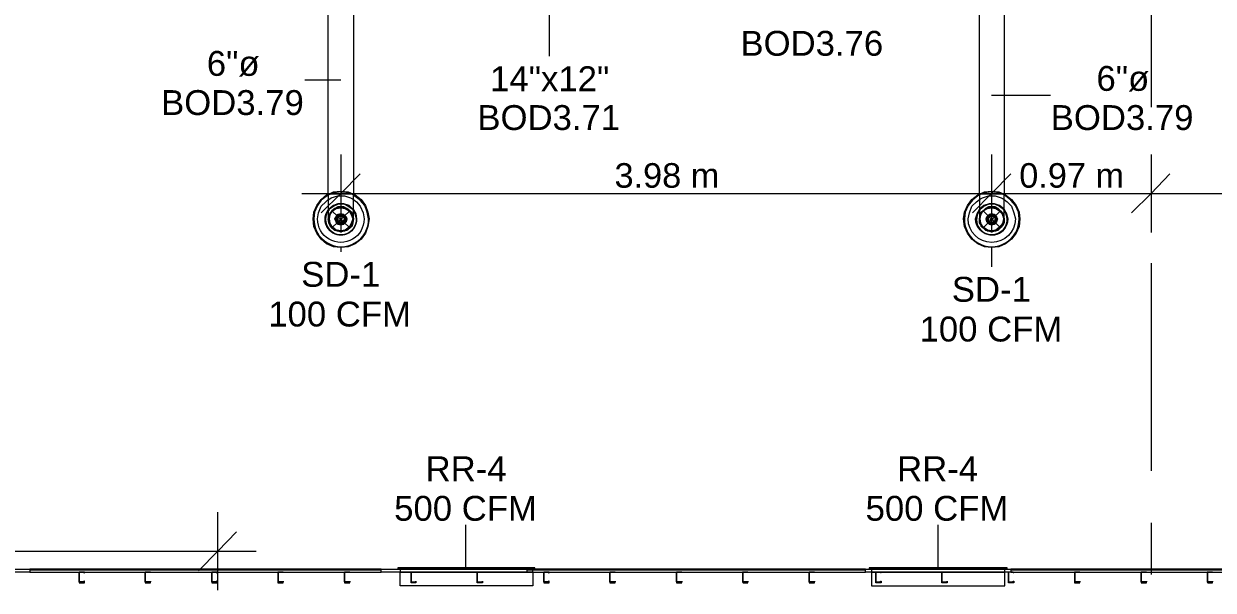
# Model space of a CAD drawing. Header units: metres. Extents: x -2 to 237, y -8 to 52.
# Drawn here: x 18.15 to 25.42, y 34.28 to 37.74 of the extents above; entities that cross this region are included whole.
import ezdxf

# ---------------------------------------------------------------- set-up
doc = ezdxf.new("R2010")
doc.units = ezdxf.units.M
doc.layers.add('HVAC - Ductos', color=5, linetype='Continuous', lineweight=0)
doc.layers.add('PDF2_Text', color=7, linetype='Continuous', lineweight=0)
doc.layers.add('PDF2_Geometry', color=7, linetype='Continuous', lineweight=0, true_color=0xaaaaaa)
doc.styles.add('PDF Helvetica', font='')
doc.styles.get('PDF Helvetica').set_extended_font_data('Helvetica')

msp = doc.modelspace()

# ---------------------------------------------------------------- linework, layer by layer
at = {"layer": 'HVAC - Ductos', "lineweight": 0}
for points in [[(21.3588, 38.083), (21.3588, 37.547)], [(24.1398, 38.0372), (24.1398, 36.7039), (24.149, 36.6993), (24.1857, 36.6719), (24.2132, 36.6352), (24.2315, 36.5939), (24.236, 36.5527), (24.2315, 36.5069), (24.2132, 36.4656), (24.1857, 36.429), (24.149, 36.4015), (24.1078, 36.3832), (24.0619, 36.3786), (24.0207, 36.3832), (23.9795, 36.4015), (23.9428, 36.429), (23.9153, 36.4656), (23.8971, 36.5069), (23.8925, 36.5527), (23.8971, 36.5939), (23.9153, 36.6352), (23.9428, 36.6719), (23.9795, 36.6993), (23.9887, 36.7039), (23.9887, 38.0372)], [(20.1629, 38.0143), (20.1629, 36.7039), (20.1721, 36.6993), (20.2088, 36.6719), (20.2362, 36.6352), (20.25, 36.5939), (20.2592, 36.5527), (20.25, 36.5069), (20.2362, 36.4656), (20.2088, 36.429), (20.1721, 36.4015), (20.1309, 36.3832), (20.0851, 36.3786), (20.0393, 36.3832), (19.998, 36.4015), (19.9659, 36.429), (19.9384, 36.4656), (19.9201, 36.5069), (19.9155, 36.5527), (19.9201, 36.5939), (19.9384, 36.6352), (19.9659, 36.6719), (19.998, 36.6993), (20.0071, 36.7039), (20.0071, 38.0143)], [(20.0851, 37.4004), (19.8651, 37.4004)], [(24.0619, 37.3087), (24.4239, 37.3087)], [(20.0851, 36.9468), (20.0851, 36.7085), (20.0851, 36.4702)], [(24.0619, 36.9468), (24.0619, 36.7085), (24.0619, 36.4702)], [(25.0379, 36.9468), (25.0379, 36.7085), (25.0379, 36.4702)], [(20.2042, 36.8276), (20.0851, 36.7085), (19.9659, 36.5893)], [(24.1811, 36.8276), (24.0619, 36.7085), (23.9474, 36.5893)], [(25.1524, 36.8276), (25.0379, 36.7085), (24.9187, 36.5893)], [(20.0117, 36.7039), (20.0393, 36.7177), (20.0851, 36.7222), (20.1309, 36.7177), (20.1629, 36.7039)], [(23.9887, 36.7039), (24.0207, 36.7177), (24.0619, 36.7222), (24.1078, 36.7177), (24.1398, 36.7039)], [(19.8468, 36.7085), (24.0619, 36.7085), (25.0379, 36.7085), (27.5716, 36.7085)], [(20.1629, 36.7039), (20.1584, 36.7039), (20.1538, 36.7039), (20.14, 36.7039), (20.1217, 36.7039), (20.1033, 36.7039), (20.0851, 36.7039), (20.0667, 36.7039), (20.0484, 36.7039), (20.0301, 36.7039), (20.0209, 36.7039), (20.0117, 36.7039), (20.0071, 36.7039), (20.0071, 36.6581), (20.0071, 36.6214), (20.0071, 36.5893), (20.0071, 36.5619), (20.0071, 36.5527), (20.0117, 36.5573), (20.0071, 36.5527), (20.0117, 36.5298), (20.0209, 36.5115), (20.0301, 36.4977), (20.0484, 36.484), (20.0667, 36.4794), (20.0851, 36.4748), (20.1033, 36.4794), (20.1217, 36.484), (20.14, 36.4977), (20.1538, 36.5115), (20.1584, 36.5298), (20.1629, 36.5527), (20.1629, 36.5573), (20.1629, 36.5527), (20.1584, 36.5298), (20.1538, 36.5115), (20.14, 36.4977), (20.1217, 36.484), (20.1033, 36.4794), (20.0851, 36.4748), (20.0667, 36.4794), (20.0484, 36.484), (20.0301, 36.4977), (20.0209, 36.5115), (20.0117, 36.5298), (20.0071, 36.5527)], [(20.1629, 36.5527), (20.1629, 36.5573), (20.1629, 36.5757), (20.1629, 36.6031), (20.1629, 36.6443), (20.1629, 36.6856), (20.1629, 36.7039), (20.1584, 36.7039), (20.1538, 36.7039), (20.14, 36.7039), (20.1217, 36.7039), (20.1033, 36.7039), (20.0851, 36.7039), (20.0667, 36.7039), (20.0484, 36.7039), (20.0301, 36.7039), (20.0209, 36.7039), (20.0117, 36.7039), (20.0071, 36.7039)], [(20.1629, 36.6993), (20.1309, 36.7131), (20.0851, 36.7177), (20.0438, 36.7131), (20.0117, 36.6993)], [(20.0117, 36.6719), (20.0255, 36.681), (20.0667, 36.6947), (20.1079, 36.6947), (20.1446, 36.681), (20.1629, 36.6719)], [(24.1398, 36.6993), (24.1078, 36.7131), (24.0619, 36.7177), (24.0207, 36.7131), (23.9887, 36.6993)], [(24.1398, 36.7039), (24.1307, 36.7039), (24.1169, 36.7039), (24.1032, 36.7039), (24.0849, 36.7039), (24.0619, 36.7039), (24.0436, 36.7039), (24.0253, 36.7039), (24.0115, 36.7039), (23.9978, 36.7039), (23.9887, 36.7039), (23.9887, 36.6581), (23.9887, 36.6214), (23.9887, 36.5893), (23.9887, 36.5619), (23.9887, 36.5527), (23.9887, 36.5573), (23.9887, 36.5527), (23.9887, 36.5298), (23.9978, 36.516), (23.9887, 36.5298), (23.9887, 36.5527)], [(24.1398, 36.5527), (24.1398, 36.5573), (24.1398, 36.5757), (24.1398, 36.6031), (24.1398, 36.6443), (24.1398, 36.6856), (24.1398, 36.7039), (24.1307, 36.7039), (24.1169, 36.7039), (24.1032, 36.7039), (24.0849, 36.7039), (24.0619, 36.7039), (24.0436, 36.7039), (24.0253, 36.7039), (24.0115, 36.7039), (23.9978, 36.7039), (23.9887, 36.7039)], [(23.9887, 36.6719), (24.007, 36.681), (24.0436, 36.6947), (24.0849, 36.6947), (24.1215, 36.681), (24.1398, 36.6719)], [(20.1629, 36.5573), (20.1584, 36.5711), (20.1584, 36.5527), (20.1584, 36.5298), (20.1492, 36.516), (20.1355, 36.4977), (20.1217, 36.4886), (20.1033, 36.4794), (20.0851, 36.4794), (20.0667, 36.4794), (20.0484, 36.4886), (20.0347, 36.4977), (20.0209, 36.516), (20.0163, 36.5298), (20.0117, 36.5527), (20.0163, 36.5711), (20.0209, 36.5893), (20.0347, 36.6031), (20.0484, 36.6169), (20.0667, 36.6214), (20.0851, 36.626), (20.1033, 36.6214), (20.1217, 36.6169), (20.1355, 36.6031), (20.1492, 36.5893), (20.1584, 36.5711), (20.1538, 36.5893), (20.14, 36.6031), (20.1217, 36.6169), (20.1033, 36.626), (20.0851, 36.626), (20.0667, 36.626), (20.0484, 36.6169), (20.0301, 36.6031), (20.0209, 36.5893), (20.0117, 36.5711), (20.0117, 36.5573)], [(20.0163, 36.5252), (20.0117, 36.5527), (20.0163, 36.5757), (20.0163, 36.5802), (20.0163, 36.5848)], [(20.0209, 36.5802), (20.0347, 36.6031), (20.053, 36.6169)], [(20.053, 36.6214), (20.0575, 36.6214)], [(20.0575, 36.6214), (20.0575, 36.6214)], [(20.0621, 36.6214), (20.0851, 36.626), (20.1125, 36.6214), (20.1171, 36.6214)], [(20.1125, 36.6214), (20.1125, 36.6214)], [(20.1171, 36.6169), (20.1355, 36.6031), (20.1538, 36.5802)], [(20.1538, 36.5848), (20.1538, 36.5802), (20.1584, 36.5757)], [(20.1538, 36.5757), (20.1584, 36.5527), (20.1538, 36.5252)], [(24.0345, 36.6214), (24.0391, 36.6214), (24.0619, 36.626), (24.0436, 36.626), (24.0253, 36.6169), (24.0115, 36.6031), (23.9978, 36.5893), (23.9887, 36.5711), (23.9887, 36.5573)], [(23.9933, 36.5252), (23.9887, 36.5527), (23.9933, 36.5757), (23.9933, 36.5802), (23.9978, 36.5848)], [(23.9978, 36.5802), (24.0115, 36.6031), (24.0345, 36.6169)], [(24.0345, 36.6214), (24.0345, 36.6214)], [(24.1398, 36.5573), (24.1398, 36.5711), (24.1307, 36.5893), (24.1169, 36.6031), (24.1032, 36.6169), (24.0849, 36.626), (24.0619, 36.626), (24.0895, 36.6214), (24.094, 36.6214)], [(24.094, 36.6214), (24.094, 36.6214)], [(24.094, 36.6169), (24.1169, 36.6031), (24.1307, 36.5802)], [(24.1307, 36.5848), (24.1353, 36.5802), (24.1353, 36.5757)], [(24.1307, 36.5757), (24.1398, 36.5527), (24.1307, 36.5252)], [(20.0071, 36.5527), (20.0071, 36.5527)], [(20.0163, 36.5206), (20.0163, 36.5252)], [(20.053, 36.484), (20.0347, 36.4977), (20.0209, 36.5206)], [(20.1538, 36.5206), (20.1355, 36.4977), (20.1171, 36.484)], [(20.1584, 36.5252), (20.1538, 36.5206)], [(23.9887, 36.5527), (23.9887, 36.5527)], [(23.9978, 36.5206), (23.9933, 36.5206), (23.9933, 36.5252)], [(24.0345, 36.484), (24.0115, 36.4977), (23.9978, 36.5206)], [(23.9978, 36.516), (23.9978, 36.5115)], [(24.1307, 36.5206), (24.1169, 36.4977), (24.094, 36.484)], [(24.1353, 36.5252), (24.1353, 36.5206), (24.1307, 36.5206)], [(20.0575, 36.4794), (20.053, 36.484)], [(20.1125, 36.484), (20.0851, 36.4794), (20.0621, 36.484)], [(20.1171, 36.484), (20.1125, 36.4794)], [(24.0391, 36.4794), (24.0345, 36.4794), (24.0345, 36.484)], [(24.0895, 36.484), (24.0619, 36.4794), (24.0391, 36.484)], [(24.094, 36.484), (24.094, 36.4794), (24.0895, 36.4794)], [(20.0851, 36.3786), (20.0851, 36.3511)], [(24.0619, 36.3786), (24.0619, 36.2595)], [(19.3337, 34.2848), (19.3337, 34.523), (19.3337, 34.7613)], [(19.4482, 34.6422), (19.3337, 34.523), (19.2146, 34.4039)], [(20.8502, 34.4222), (20.8502, 34.6834)], [(23.7366, 34.4222), (23.7366, 34.6834)], [(15.5995, 34.523), (19.5673, 34.523)], [(20.4333, 34.4177), (21.2717, 34.4177)], [(21.2488, 34.4222), (20.4562, 34.4222)], [(21.2534, 34.3947), (21.2534, 34.3947)], [(23.3151, 34.4177), (24.1582, 34.4177), (24.1582, 34.4222), (23.3151, 34.4222), (23.3151, 34.4177), (23.3289, 34.4177), (23.3289, 34.3947), (24.1444, 34.3947), (23.3289, 34.3947), (23.3289, 34.3123), (24.1444, 34.3123), (24.1444, 34.3947), (24.1444, 34.4177), (24.1536, 34.4177)], [(24.1307, 34.4222), (23.3381, 34.4222)], [(24.1398, 34.3947), (24.1398, 34.3947)]]:
    msp.add_lwpolyline(points, dxfattribs=at)
for points in [[(20.0117, 36.6993), (20.0026, 36.6947), (19.9659, 36.6673), (19.943, 36.6352), (19.9247, 36.5939), (19.9201, 36.5527, 1.013818), (20.2546, 36.5527), (20.2454, 36.5939), (20.2317, 36.6352), (20.2042, 36.6673), (20.1675, 36.6947), (20.1629, 36.6993)], [(20.1629, 36.6719), (20.1813, 36.6581), (20.2042, 36.6306), (20.2225, 36.5893), (20.2271, 36.5527, -1.00811), (19.943, 36.5527), (19.9476, 36.5893), (19.9659, 36.6306), (19.9934, 36.6581), (20.0071, 36.6719)], [(23.9887, 36.6993), (23.9795, 36.6947), (23.9474, 36.6673), (23.9199, 36.6352), (23.9016, 36.5939), (23.8971, 36.5527, 1.014015), (24.2315, 36.5527), (24.2269, 36.5939), (24.2086, 36.6352), (24.1811, 36.6673), (24.149, 36.6947), (24.1398, 36.6993)], [(24.1398, 36.6719), (24.1582, 36.6581), (24.1857, 36.6306), (24.1994, 36.5893), (24.2086, 36.5527, -0.994124), (23.9199, 36.5527), (23.9291, 36.5893), (23.9428, 36.6306), (23.9703, 36.6581), (23.9887, 36.6719)]]:
    msp.add_lwpolyline(points, format="xyb", dxfattribs=at)
for points in [[(20.0071, 36.6077), (19.9934, 36.5848), (19.9888, 36.5527, 1.017925), (20.1813, 36.5527), (20.1721, 36.5848), (20.1629, 36.6031, -1.403665), (19.9934, 36.5527), (19.998, 36.5848), (20.0071, 36.6031, 1.36494), (20.1813, 36.5527, -1.389555)], [(23.9657, 36.5527), (23.9749, 36.5848), (23.9887, 36.6077, 1.389555), (24.1628, 36.5527, -0.98969)], [(24.1582, 36.5527), (24.1536, 36.5848), (24.1398, 36.6031, -1.403676), (23.9703, 36.5527), (23.9749, 36.5848), (23.9887, 36.6031, 1.403676)]]:
    msp.add_lwpolyline(points, format="xyb", close=True, dxfattribs=at)
for points in [[(20.0117, 36.6031), (20.0117, 36.6123), (20.0393, 36.6306), (20.0713, 36.6443), (20.1033, 36.6443), (20.1309, 36.6306), (20.1584, 36.6123), (20.1355, 36.6352), (20.1033, 36.6443), (20.0667, 36.6443), (20.0393, 36.6352), (20.0117, 36.6123), (20.0117, 36.6077), (20.0117, 36.6123)], [(20.1584, 36.6123), (20.1309, 36.6306), (20.1033, 36.6443), (20.0713, 36.6443), (20.0393, 36.6306), (20.0117, 36.6123), (20.0393, 36.6352), (20.0667, 36.6443), (20.1033, 36.6443), (20.1355, 36.6352), (20.1584, 36.6123), (20.1629, 36.6077), (20.1584, 36.6123), (20.1629, 36.6031)], [(20.0209, 36.5802), (20.0347, 36.6031), (20.0575, 36.6169), (20.0851, 36.6214), (20.1125, 36.6169), (20.1355, 36.6031), (20.1492, 36.5802), (20.1584, 36.5527), (20.1492, 36.5252), (20.1355, 36.5023), (20.1125, 36.484), (20.0851, 36.4794), (20.0575, 36.484), (20.0347, 36.5023), (20.0209, 36.5252), (20.0163, 36.5527)], [(20.1033, 36.5206), (20.1171, 36.5344), (20.1217, 36.5527), (20.1171, 36.5344), (20.1033, 36.5206), (20.0851, 36.516), (20.0667, 36.5206), (20.0575, 36.5344), (20.0484, 36.5527), (20.0575, 36.5665), (20.0667, 36.5802), (20.0851, 36.5848), (20.1033, 36.5802), (20.1171, 36.5665), (20.1217, 36.5527), (20.1171, 36.5665), (20.1033, 36.5802), (20.0851, 36.5848), (20.0667, 36.5802), (20.0575, 36.5665), (20.053, 36.5527), (20.0575, 36.5344), (20.0667, 36.5206), (20.0851, 36.516)], [(20.0667, 36.5665), (20.0621, 36.5527), (20.0667, 36.5665), (20.0759, 36.5757), (20.0942, 36.5757), (20.1079, 36.5665), (20.1125, 36.5527), (20.1079, 36.5665), (20.0942, 36.5757), (20.0759, 36.5757)], [(20.1813, 36.5527), (20.1767, 36.5848), (20.1629, 36.6077), (20.1767, 36.5848)], [(23.9887, 36.6123), (24.0161, 36.6352), (24.0482, 36.6443), (24.0803, 36.6443), (24.1123, 36.6352), (24.1398, 36.6123), (24.1398, 36.6077), (24.1398, 36.6123), (24.1123, 36.6352), (24.0803, 36.6443), (24.0482, 36.6443), (24.0161, 36.6352), (23.9887, 36.6123), (23.9887, 36.6077)], [(24.1353, 36.6123), (24.1123, 36.6306), (24.0803, 36.6443), (24.0482, 36.6443), (24.0161, 36.6306), (23.9933, 36.6123), (23.9887, 36.6031), (23.9933, 36.6123), (24.0161, 36.6306), (24.0482, 36.6443), (24.0803, 36.6443), (24.1123, 36.6306), (24.1353, 36.6123), (24.1398, 36.6031)], [(24.1353, 36.5298), (24.1261, 36.516), (24.1169, 36.4977), (24.1032, 36.4886), (24.0849, 36.4794), (24.0619, 36.4794), (24.0436, 36.4794), (24.0253, 36.4886), (24.0115, 36.4977), (24.0024, 36.516), (23.9933, 36.5298), (23.9887, 36.5527), (23.9933, 36.5711), (24.0024, 36.5893), (24.0115, 36.6031), (24.0253, 36.6169), (24.0436, 36.6214), (24.0619, 36.626), (24.0849, 36.6214), (24.1032, 36.6169), (24.1169, 36.6031), (24.1261, 36.5893), (24.1353, 36.5711), (24.1398, 36.5527)], [(23.9978, 36.5802), (24.0115, 36.6031), (24.0391, 36.6169), (24.0619, 36.6214), (24.0895, 36.6169), (24.1123, 36.6031), (24.1307, 36.5802), (24.1353, 36.5527), (24.1307, 36.5252), (24.1123, 36.5023), (24.0895, 36.484), (24.0619, 36.4794), (24.0391, 36.484), (24.0115, 36.5023), (23.9978, 36.5252), (23.9933, 36.5527)], [(24.0345, 36.5665), (24.0299, 36.5527), (24.0345, 36.5665), (24.0482, 36.5802), (24.0619, 36.5848), (24.0803, 36.5802), (24.094, 36.5665), (24.0986, 36.5527), (24.094, 36.5665), (24.0803, 36.5802), (24.0619, 36.5848), (24.0482, 36.5802)], [(24.0436, 36.5665), (24.0391, 36.5527), (24.0436, 36.5665), (24.0574, 36.5757), (24.0711, 36.5757), (24.0849, 36.5665), (24.0895, 36.5527), (24.0849, 36.5665), (24.0711, 36.5757), (24.0574, 36.5757)], [(24.1628, 36.5527), (24.1536, 36.5848), (24.1398, 36.6077), (24.1536, 36.5848)], [(20.1079, 36.5344), (20.1125, 36.5527), (20.1079, 36.5344), (20.0942, 36.5252), (20.0759, 36.5252), (20.0667, 36.5344), (20.0621, 36.5527), (20.0667, 36.5344), (20.0759, 36.5252), (20.0942, 36.5252)], [(20.0713, 36.5665), (20.0851, 36.5711), (20.0988, 36.5665), (20.1079, 36.5527), (20.0988, 36.539), (20.0851, 36.5298), (20.0713, 36.539), (20.0667, 36.5527)], [(20.0851, 36.5573), (20.0805, 36.5527), (20.0805, 36.5573), (20.0896, 36.5573), (20.0896, 36.5527), (20.0896, 36.5573)], [(20.0896, 36.5481), (20.0896, 36.5527), (20.0896, 36.5435), (20.0805, 36.5435), (20.0805, 36.5527), (20.0851, 36.5481)], [(23.9978, 36.5115), (24.0115, 36.4977), (24.0253, 36.484), (24.0436, 36.4794), (24.0619, 36.4748), (24.0849, 36.4794), (24.0986, 36.484), (24.1032, 36.484), (24.1169, 36.4977), (24.1307, 36.5115), (24.1398, 36.5298), (24.1398, 36.5527), (24.1398, 36.5573), (24.1398, 36.5527), (24.1398, 36.5298), (24.1307, 36.5115), (24.1169, 36.4977), (24.1032, 36.484), (24.0986, 36.484), (24.0849, 36.4794), (24.0619, 36.4748), (24.0436, 36.4794), (24.0253, 36.484), (24.0115, 36.4977)], [(24.094, 36.5344), (24.0986, 36.5527), (24.094, 36.5344), (24.0803, 36.5206), (24.0619, 36.516), (24.0482, 36.5206), (24.0345, 36.5344), (24.0299, 36.5527), (24.0345, 36.5344), (24.0482, 36.5206), (24.0619, 36.516), (24.0803, 36.5206)], [(24.0849, 36.5344), (24.0895, 36.5527), (24.0849, 36.5344), (24.0711, 36.5252), (24.0574, 36.5252), (24.0436, 36.5344), (24.0391, 36.5527), (24.0436, 36.5344), (24.0574, 36.5252), (24.0711, 36.5252)], [(24.0482, 36.5665), (24.0619, 36.5711), (24.0803, 36.5665), (24.0849, 36.5527), (24.0803, 36.539), (24.0619, 36.5298), (24.0482, 36.539), (24.0436, 36.5527)], [(24.0619, 36.5573), (24.0574, 36.5527), (24.0619, 36.5573), (24.0665, 36.5573), (24.0711, 36.5527), (24.0665, 36.5573)], [(24.0665, 36.5481), (24.0711, 36.5527), (24.0665, 36.5435), (24.0619, 36.5435), (24.0574, 36.5527), (24.0619, 36.5481)], [(21.2717, 34.4222), (20.4333, 34.4222), (20.4333, 34.4177), (20.447, 34.4177), (20.447, 34.3947), (21.258, 34.3947), (21.258, 34.4177), (21.2717, 34.4177)], [(21.258, 34.3947), (21.258, 34.3123), (20.447, 34.3123), (20.447, 34.3947)], [(20.5753, 34.3947), (20.4562, 34.3947)], [(20.8135, 34.3947), (20.6577, 34.3947)], [(21.0518, 34.3947), (20.896, 34.3947)], [(21.2534, 34.3947), (21.1343, 34.3947)], [(23.4617, 34.3947), (23.3381, 34.3947)], [(23.7, 34.3947), (23.5396, 34.3947)], [(23.9383, 34.3947), (23.7779, 34.3947)], [(24.1398, 34.3947), (24.0161, 34.3947)]]:
    msp.add_lwpolyline(points, close=True, dxfattribs=at)
at = {"layer": 'PDF2_Geometry', "lineweight": 0}
for points in [[(25.0379, 38.5046), (25.0379, 37.2354)], [(25.0379, 36.9192), (25.0379, 36.6031)], [(25.0379, 36.2824), (25.0379, 35.0133)], [(25.0379, 34.6971), (25.0379, 34.381)], [(17.2948, 34.3947), (17.2948, 34.4131), (18.1836, 34.4131), (18.1836, 34.3947), (17.2994, 34.3947)], [(20.14, 34.3947), (20.3324, 34.3947), (20.3324, 34.4131), (18.1836, 34.4131), (18.1836, 34.3947), (18.486, 34.3947)], [(18.1836, 34.4085), (20.3324, 34.4085)], [(18.5135, 34.3947), (18.8938, 34.3947)], [(18.9213, 34.3947), (19.297, 34.3947)], [(19.3291, 34.3947), (19.7048, 34.3947)], [(19.7322, 34.3947), (20.1079, 34.3947)], [(20.5157, 34.3947), (20.5157, 34.3947)], [(20.5157, 34.3947), (20.5157, 34.3947)], [(20.5432, 34.3947), (20.5432, 34.3901), (20.5432, 34.3947), (20.5157, 34.3947)], [(20.9189, 34.3947), (20.9189, 34.3947)], [(20.951, 34.3947), (20.951, 34.3901), (20.951, 34.3947), (20.9235, 34.3947), (20.9189, 34.3947)], [(22.9807, 34.3947), (23.2922, 34.3947), (23.2922, 34.4131), (21.2213, 34.4131), (21.2213, 34.3947), (21.3267, 34.3947)], [(21.2213, 34.4085), (23.2922, 34.4085)], [(21.3542, 34.3947), (21.7345, 34.3947)], [(21.7619, 34.3947), (22.1376, 34.3947)], [(22.1697, 34.3947), (22.5454, 34.3947)], [(22.5729, 34.3947), (22.9486, 34.3947)], [(23.3564, 34.3947), (23.3564, 34.3947)], [(23.3564, 34.3947), (23.3564, 34.3947)], [(23.3885, 34.3947), (23.3885, 34.3901), (23.3839, 34.3901), (23.3839, 34.3947), (23.3564, 34.3947)], [(23.7596, 34.3947), (23.7596, 34.3947)], [(23.7916, 34.3947), (23.7916, 34.3901), (23.7916, 34.3947), (23.7642, 34.3947), (23.7596, 34.3947)], [(24.1674, 34.3947), (24.1674, 34.3947)], [(24.1674, 34.3947), (24.1674, 34.3947)], [(24.1994, 34.3947), (24.1994, 34.3901), (24.1948, 34.3901), (24.1948, 34.3947), (24.1674, 34.3947)], [(26.2245, 34.3947), (26.2887, 34.3947), (26.2887, 34.4131), (24.1811, 34.4131), (24.1811, 34.3947), (24.5751, 34.3947)], [(24.1811, 34.4085), (26.2887, 34.4085)], [(24.6026, 34.3947), (24.9783, 34.3947)], [(25.0104, 34.3947), (25.386, 34.3947)], [(25.4136, 34.3947), (25.7938, 34.3947)], [(20.5157, 34.3352), (20.5157, 34.3352)], [(20.5432, 34.3901), (20.5432, 34.3901)], [(20.5432, 34.3397), (20.5432, 34.3397)], [(20.951, 34.3901), (20.951, 34.3901)], [(20.951, 34.3397), (20.951, 34.3397)], [(23.3564, 34.3352), (23.3564, 34.3352)], [(23.7916, 34.3901), (23.7916, 34.3901)], [(23.7916, 34.3397), (23.7916, 34.3397)], [(24.1674, 34.3352), (24.1674, 34.3352)]]:
    msp.add_lwpolyline(points, dxfattribs=at)
at = {"layer": 'PDF2_Geometry', "color": 8, "lineweight": 0, "true_color": 0x808080}
for points in [[(20.1492, 36.5939), (20.1079, 36.6214), (20.0621, 36.6214), (20.0255, 36.5939), (20.0071, 36.5527), (20.0255, 36.5069), (20.0621, 36.4794), (20.1079, 36.4794), (20.1492, 36.5069), (20.1629, 36.5527)], [(24.1261, 36.5939), (24.0895, 36.6214), (24.0391, 36.6214), (24.0024, 36.5939), (23.9887, 36.5527), (24.0024, 36.5069), (24.0391, 36.4794), (24.0895, 36.4794), (24.1261, 36.5069), (24.1398, 36.5527)]]:
    msp.add_lwpolyline(points, close=True, dxfattribs=at)
for points in [[(20.0301, 36.6031), (20.14, 36.4977)], [(20.14, 36.6031), (20.0301, 36.4977)], [(24.0115, 36.6031), (24.1169, 36.4977)], [(24.1169, 36.6031), (24.0115, 36.4977)]]:
    msp.add_lwpolyline(points, dxfattribs=at)
at = {"layer": 'PDF2_Geometry', "lineweight": 0}
for points in [[(18.5181, 34.3947), (18.486, 34.3947), (18.486, 34.3352), (18.486, 34.3306), (18.5181, 34.3306), (18.5181, 34.3397), (18.5135, 34.3397), (18.5135, 34.3352), (18.486, 34.3352), (18.486, 34.3947), (18.5135, 34.3947), (18.5135, 34.3901), (18.5181, 34.3901)], [(18.9213, 34.3947), (18.8938, 34.3947), (18.8892, 34.3947), (18.8892, 34.3352), (18.8892, 34.3306), (18.8938, 34.3306), (18.9213, 34.3306), (18.9213, 34.3397), (18.9213, 34.3352), (18.8938, 34.3352), (18.8892, 34.3352), (18.8892, 34.3947), (18.8938, 34.3947), (18.9213, 34.3947), (18.9213, 34.3901)], [(19.3291, 34.3947), (19.297, 34.3947), (19.297, 34.3352), (19.297, 34.3306), (19.3291, 34.3306), (19.3291, 34.3397), (19.3245, 34.3397), (19.3245, 34.3352), (19.297, 34.3352), (19.297, 34.3947), (19.3245, 34.3947), (19.3245, 34.3901), (19.3291, 34.3901)], [(19.7322, 34.3947), (19.7048, 34.3947), (19.7002, 34.3947), (19.7002, 34.3352), (19.7002, 34.3306), (19.7048, 34.3306), (19.7322, 34.3306), (19.7322, 34.3397), (19.7322, 34.3352), (19.7048, 34.3352), (19.7048, 34.3947), (19.7322, 34.3947), (19.7322, 34.3901)], [(20.14, 34.3947), (20.1079, 34.3947), (20.1079, 34.3352), (20.1079, 34.3306), (20.14, 34.3306), (20.14, 34.3397), (20.14, 34.3352), (20.1079, 34.3352), (20.1079, 34.3947), (20.14, 34.3947), (20.14, 34.3901)], [(20.3324, 34.3947), (20.3324, 34.4131), (21.2213, 34.4131), (21.2213, 34.3947)], [(20.5157, 34.3352), (20.5432, 34.3352), (20.5432, 34.3397), (20.5432, 34.3306), (20.5157, 34.3306), (20.5157, 34.3352), (20.5157, 34.3947)], [(20.9189, 34.3352), (20.9235, 34.3352), (20.951, 34.3352), (20.951, 34.3397), (20.951, 34.3306), (20.9235, 34.3306), (20.9189, 34.3306), (20.9189, 34.3352), (20.9189, 34.3947)], [(21.3588, 34.3947), (21.3267, 34.3947), (21.3267, 34.3352), (21.3267, 34.3306), (21.3588, 34.3306), (21.3588, 34.3397), (21.3542, 34.3397), (21.3542, 34.3352), (21.3267, 34.3352), (21.3267, 34.3947), (21.3542, 34.3947), (21.3542, 34.3901), (21.3588, 34.3901)], [(21.7619, 34.3947), (21.7345, 34.3947), (21.7299, 34.3947), (21.7299, 34.3352), (21.7299, 34.3306), (21.7345, 34.3306), (21.7619, 34.3306), (21.7619, 34.3397), (21.7619, 34.3352), (21.7345, 34.3352), (21.7299, 34.3352), (21.7299, 34.3947), (21.7345, 34.3947), (21.7619, 34.3947), (21.7619, 34.3901)], [(22.1697, 34.3947), (22.1376, 34.3947), (22.1376, 34.3352), (22.1376, 34.3306), (22.1697, 34.3306), (22.1697, 34.3397), (22.1697, 34.3352), (22.1376, 34.3352), (22.1376, 34.3947), (22.1697, 34.3947), (22.1697, 34.3901)], [(22.5729, 34.3947), (22.5454, 34.3947), (22.5408, 34.3947), (22.5408, 34.3352), (22.5454, 34.3306), (22.5729, 34.3306), (22.5729, 34.3397), (22.5729, 34.3352), (22.5454, 34.3352), (22.5454, 34.3947), (22.5729, 34.3947), (22.5729, 34.3901)], [(22.9807, 34.3947), (22.9486, 34.3947), (22.9486, 34.3352), (22.9486, 34.3306), (22.9807, 34.3306), (22.9807, 34.3397), (22.9807, 34.3352), (22.9486, 34.3352), (22.9486, 34.3947), (22.9807, 34.3947), (22.9807, 34.3901)], [(23.2922, 34.3947), (23.2922, 34.4131), (24.1811, 34.4131), (24.1811, 34.3947)], [(23.3564, 34.3352), (23.3839, 34.3352), (23.3839, 34.3397), (23.3885, 34.3397), (23.3885, 34.3306), (23.3564, 34.3306), (23.3564, 34.3352), (23.3564, 34.3947)], [(23.7596, 34.3352), (23.7642, 34.3352), (23.7916, 34.3352), (23.7916, 34.3397), (23.7916, 34.3306), (23.7642, 34.3306), (23.7596, 34.3306), (23.7596, 34.3352), (23.7596, 34.3947)], [(24.1674, 34.3352), (24.1948, 34.3352), (24.1948, 34.3397), (24.1994, 34.3397), (24.1994, 34.3306), (24.1674, 34.3306), (24.1674, 34.3352), (24.1674, 34.3947)], [(24.6026, 34.3947), (24.5751, 34.3947), (24.5705, 34.3947), (24.5705, 34.3352), (24.5705, 34.3306), (24.5751, 34.3306), (24.6026, 34.3306), (24.6026, 34.3397), (24.6026, 34.3352), (24.5751, 34.3352), (24.5751, 34.3947), (24.6026, 34.3947), (24.6026, 34.3901)], [(25.0104, 34.3947), (24.9783, 34.3947), (24.9783, 34.3352), (24.9783, 34.3306), (25.0104, 34.3306), (25.0104, 34.3397), (25.0104, 34.3352), (24.9783, 34.3352), (24.9783, 34.3947), (25.0104, 34.3947), (25.0104, 34.3901)], [(25.4136, 34.3947), (25.386, 34.3947), (25.3815, 34.3947), (25.3815, 34.3352), (25.386, 34.3306), (25.4136, 34.3306), (25.4136, 34.3397), (25.4136, 34.3352), (25.386, 34.3352), (25.386, 34.3947), (25.4136, 34.3947), (25.4136, 34.3901)]]:
    msp.add_lwpolyline(points, close=True, dxfattribs=at)
at = {"layer": 'PDF2_Geometry', "color": 254, "lineweight": 0, "true_color": 0xd2d2d2}
for points in [[(19.7139, 34.3947), (19.7139, 34.3947)], [(21.345, 34.3947), (21.345, 34.3947)], [(19.297, 34.3581), (19.297, 34.3581)], [(19.7002, 34.381), (19.7048, 34.381)], [(21.3267, 34.3764), (21.3267, 34.3764)], [(22.1651, 34.3306), (22.1651, 34.3352)], [(22.1697, 34.3352), (22.1697, 34.3352)]]:
    msp.add_lwpolyline(points, dxfattribs=at)

# ---------------------------------------------------------------- texts
at = {"layer": 'PDF2_Text', "lineweight": 0, "attachment_point": 4, "style": 'PDF Helvetica'}
for s, insert, char_height in [('BOD3.76', (22.528, 37.6246), 0.1519), ('6"ø', (19.2657, 37.5009), 0.1519), ('14"x12"', (20.9976, 37.4092), 0.1519), ('6"ø', (24.7044, 37.4092), 0.1519), ('BOD3.79', (18.9862, 37.2626), 0.1519), ('BOD3.71', (20.9198, 37.171), 0.1519), ('BOD3.79', (24.4249, 37.171), 0.1519), ('3.98 m', (21.7582, 36.8175), 0.15002), ('0.97 m', (24.2324, 36.8175), 0.15002), ('SD-1', (19.843, 36.2134), 0.1519), ('SD-1', (23.8201, 36.1217), 0.1519), ('100 CFM', (19.6414, 35.9705), 0.1519), ('100 CFM', (23.623, 35.8789), 0.1519), ('RR-4', (20.6036, 35.0267), 0.1519), ('RR-4', (23.4856, 35.0267), 0.1519), ('500 CFM', (20.4112, 34.7839), 0.1519), ('500 CFM', (23.2931, 34.7839), 0.1519)]:
    msp.add_mtext(s, dxfattribs=dict(at, insert=insert, char_height=char_height))

doc.saveas('drawing.dxf')
